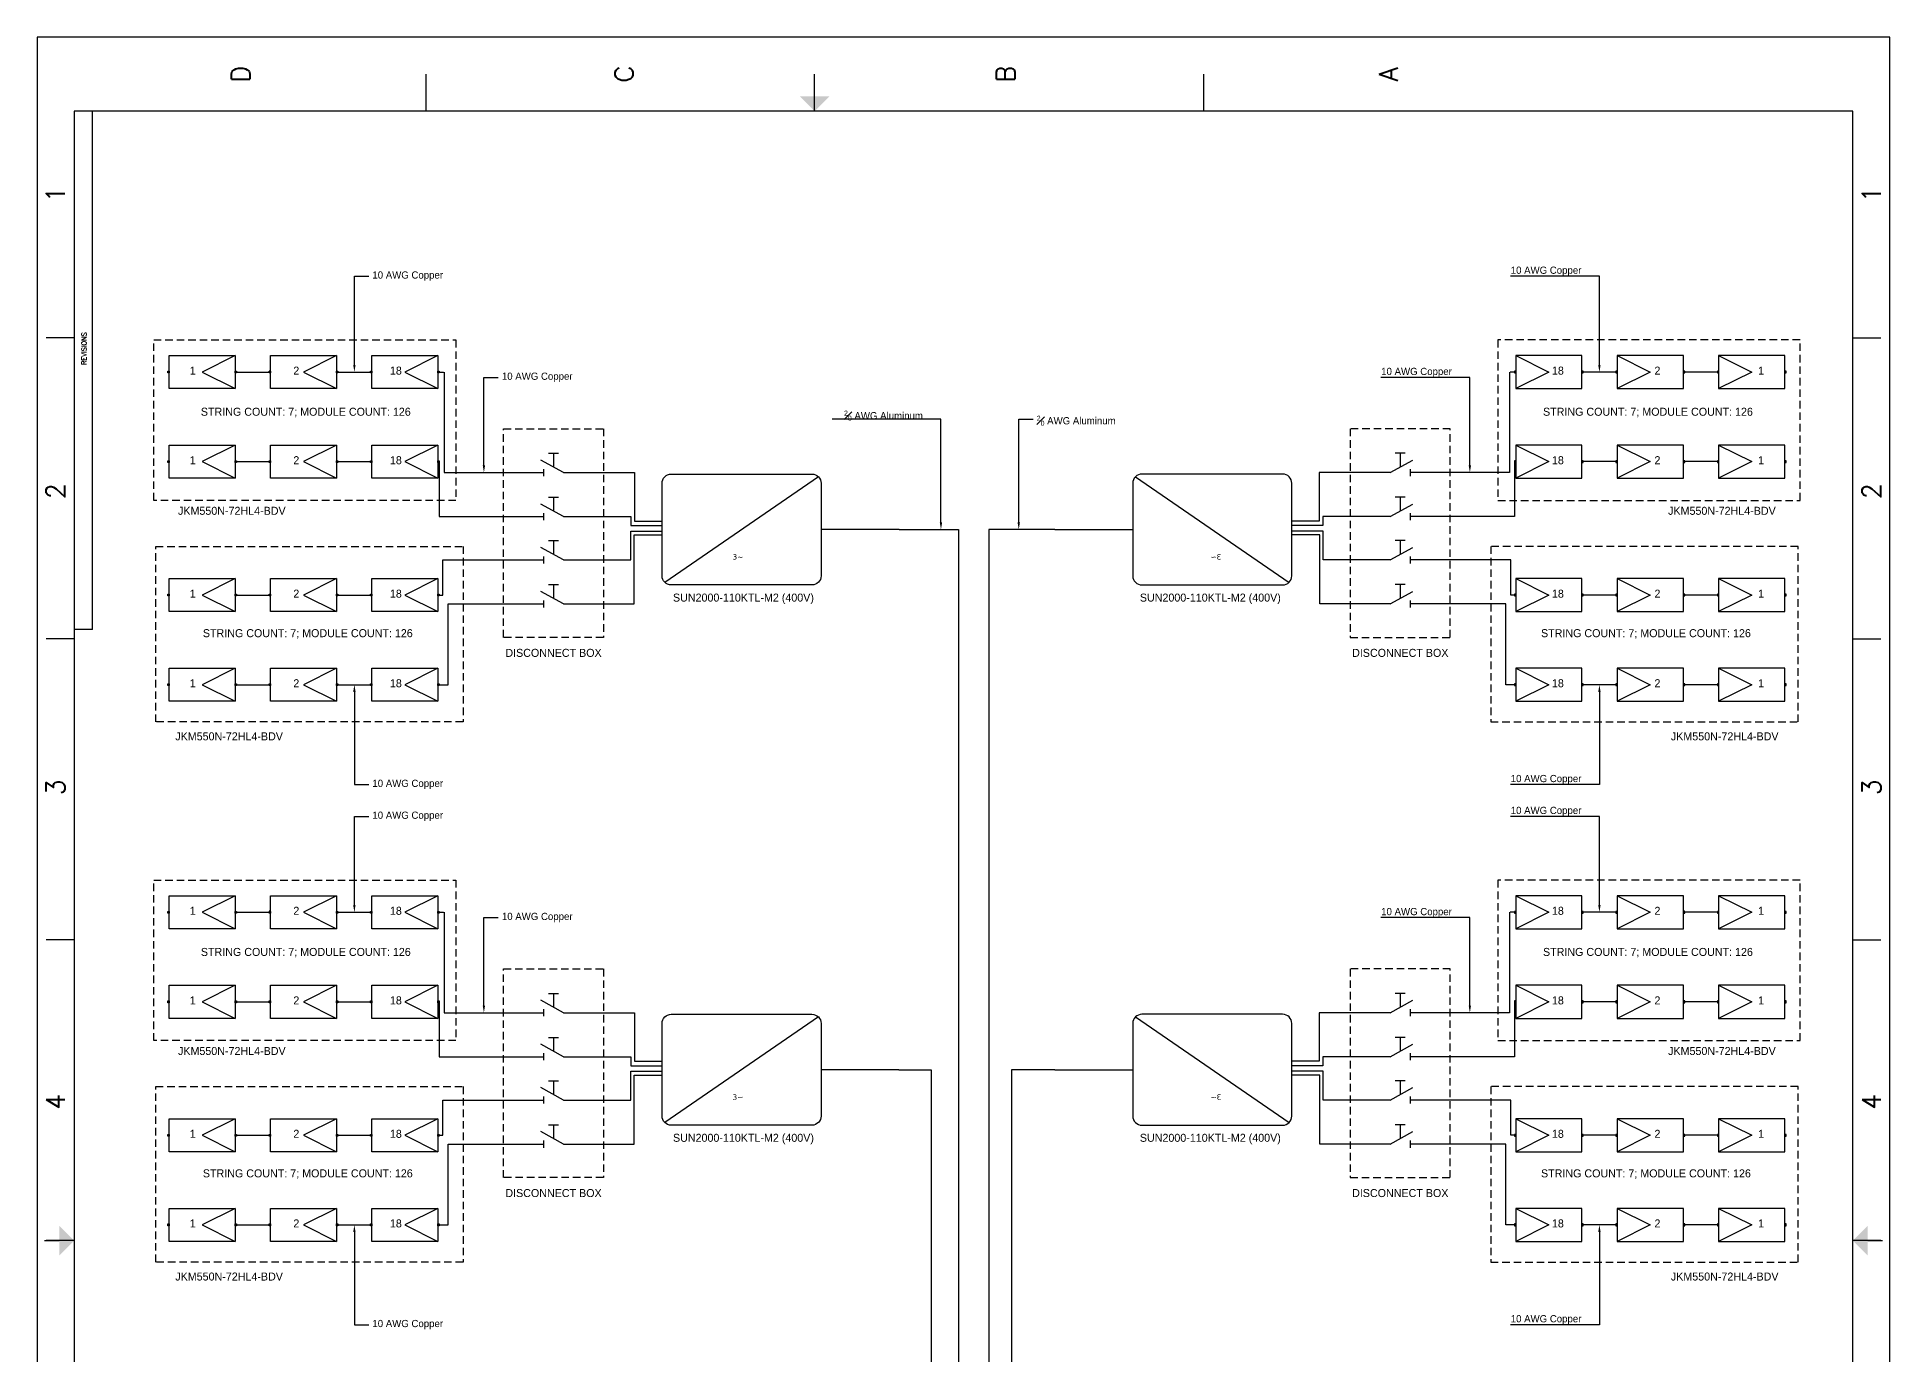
# Model space of a CAD drawing. Header units: inches. Extents: x 16 to 125, y -11 to 49.
# Drawn here: x 15.78 to 62.09, y 16.19 to 49.12 of the extents above; entities that cross this region are included whole.
import ezdxf
from ezdxf import colors
from ezdxf.entities.mleader import LeaderData, LeaderLine
from ezdxf.enums import TextEntityAlignment as Align
from ezdxf.math import Vec2, Vec3

# ---------------------------------------------------------------- set-up
doc = ezdxf.new("R2010")
doc.units = ezdxf.units.IN
doc.header["$LTSCALE"] = 1.5
doc.header["$MEASUREMENT"] = 0
doc.linetypes.add('HIDDEN2', pattern=[0.1875, 0.125, -0.0625])
for name, color, linetype in [('BLK_10AWG', 7, 'Continuous'), ('LOCBOX', 92, 'HIDDEN2'), ('SYMS', 7, 'Continuous'), ('Title Block', 7, 'Continuous'), ('Viewport', 7, 'Continuous'), ('WHT_14AWG', 7, 'Continuous')]:
    doc.layers.add(name, color=color, linetype=linetype)
doc.styles.add('Roman', font='romans')
doc.styles.add('WD_IEC', font='isocp2.shx', dxfattribs={"width": 0.9, "height": 4})

# ---------------------------------------------------------------- blocks, each defined once
blk = doc.blocks.new('ANSI_border_D')
blk.add_line((17.169, 34.319), (17.169, 47.274))
at = {"layer": 'Title Block'}
for p, q in [((62.09, 49.124), (15.781, 49.124)), ((15.781, 49.124), (15.781, -11.024)), ((16.706, 49.124), (16.012, 49.124)), ((62.09, 49.124), (61.165, 49.124)), ((62.09, -11.024), (62.09, 49.124)), ((25.497, 48.199), (25.497, 47.274)), ((35.214, 47.274), (35.214, 48.199)), ((44.93, 48.199), (44.93, 47.274)), ((61.165, 47.274), (16.706, 47.274)), ((16.706, 47.274), (16.706, -9.173)), ((61.165, -9.173), (61.165, 47.274)), ((16.706, 41.606), (16.012, 41.606)), ((61.165, 41.606), (61.859, 41.606)), ((17.169, 34.319), (16.706, 34.319)), ((16.706, 34.087), (16.012, 34.087)), ((61.165, 34.087), (61.859, 34.087)), ((16.706, 26.569), (16.012, 26.569)), ((61.165, 26.569), (61.859, 26.569)), ((16.706, 19.05), (16.012, 19.05)), ((61.859, 19.05), (61.165, 19.05))]:
    blk.add_line(p, q, dxfattribs=at)
at = {"layer": 'Title Block', "const_width": 0.037}
for points in [[(35.214, 48.014), (35.214, 48.014)], [(15.966, 19.05), (16.336, 19.05)], [(61.905, 19.05), (61.535, 19.05)]]:
    blk.add_lwpolyline(points, dxfattribs=at)
at = {"layer": 'Title Block'}
for points in [[(35.584, 47.644), (34.843, 47.644), (35.214, 47.274)], [(16.336, 18.68), (16.336, 19.42), (16.706, 19.05)], [(61.535, 18.68), (61.535, 19.42), (61.165, 19.05)]]:
    blk.add_solid(points, dxfattribs=at)
at = {"layer": 'Title Block', "style": 'Roman'}
for s, p in [('D', (20.87, 48.199)), ('C', (30.452, 48.199)), ('B', (39.99, 48.199)), ('A', (49.557, 48.199)), ('1', (16.244, 45.192)), ('1', (61.628, 45.192)), ('2', (16.244, 37.778)), ('2', (61.628, 37.778)), ('3', (16.244, 30.375)), ('3', (61.628, 30.375)), ('4', (16.244, 22.52)), ('4', (61.628, 22.52))]:
    blk.add_text(s, height=0.463, rotation=90, dxfattribs=at).set_placement(p, align=Align.MIDDLE_CENTER)
blk.add_text('REVISIONS', height=0.1203, rotation=90, dxfattribs=at).set_placement((17.016, 40.934))
blk = doc.blocks.new('PVMODULE')
at = {"color": 5}
for p, q in [((2, 1), (1, 0.5)), ((1, 0.5), (2, 0))]:
    blk.add_line(p, q, dxfattribs=at)
for points in [[(0, 1), (2, 1), (2, 0), (0, 0)], [(-0.04, 0.527), (0, 0.527), (0, 0.473), (-0.04, 0.473)], [(2, 0.527), (2.04, 0.527), (2.04, 0.473), (2, 0.473)]]:
    blk.add_lwpolyline(points, close=True, dxfattribs=at)
blk = doc.blocks.new('*U97')
at = {"layer": 'BLK_10AWG', "xscale": 0.8257813849238005, "yscale": 0.8257813849238005, "zscale": 0.8257813849238005}
blk.add_blockref('PVMODULE', (-0.845, -0.413), dxfattribs=at)
blk = doc.blocks.new('*U98')
at = {"layer": 'BLK_10AWG', "color": 0, "linetype": 'ByBlock', "lineweight": -2, "transparency": 16777216}
for p in [(0, 2.239), (2.534, 2.239), (5.068, 2.239), (0, 0), (2.534, 0), (5.068, 0)]:
    blk.add_blockref('*U97', p, dxfattribs=at)
blk = doc.blocks.new('HDS11Q65')
for p, q in [((-1.25, 4.83), (1.25, 4.83)), ((0, 4.83), (0, 1.39)), ((-7.5, 0), (-2.5, 0)), ((2.5, 0), (-3.13, 3.13)), ((-2.5, 0.88), (-2.5, -0.88)), ((2.5, 0), (7.5, 0))]:
    blk.add_line(p, q)
at = {"style": 'WD_IEC'}
for tag, p in [('INST', (-5, 10.12)), ('LOC', (-5, 7.12)), ('TAG1', (-5, 4.12)), ('RATING1', (-5, -4.16)), ('DESC1', (-5, -10.16)), ('DESC3', (-5, -16.16)), ('DESC2', (-5, -13.16))]:
    blk.add_attdef(tag, text='', height=2.5, dxfattribs=at).set_placement(p, align=Align.RIGHT)
for tag, p, height, flags in [('MFG', (2.81, 9.49), 1.5, 9), ('X2LINK', (0, 5.65), 0.32, 1), ('CAT', (2.81, 6.99), 1.5, 9), ('X4TERM01', (-7.5, 0), 0.32, 1), ('TERM01', (-7.5, 1), 2, 8), ('X8LINK', (0, 0.01), 0.32, 1), ('X1TERM02', (7.5, 0), 0.32, 1), ('ASSYCODE', (2.61, -2.75), 1, 1), ('FAMILY', (2.61, -4.25), 1, 1), ('CATDESC', (2.61, -5.75), 1, 1)]:
    blk.add_attdef(tag, p, '', height=height, dxfattribs=dict(at, flags=flags))
at = {"style": 'WD_IEC', "flags": 8}
blk.add_attdef('TERM02', text='', height=2, dxfattribs=at).set_placement((7.5, 1), align=Align.RIGHT)
at = {"lineweight": 15, "style": 'WD_IEC'}
blk.add_attdef('XREF', text='', height=2.5, dxfattribs=at).set_placement((-5, -7.16), align=Align.RIGHT)
blk = doc.blocks.new('PVINVERTER36KTL')
at = {"color": 5}
blk.add_lwpolyline([(-1.547, 1.218), (1.547, 1.218, -0.414214), (1.747, 1.018), (1.747, -1.018, -0.414214), (1.547, -1.218), (-1.547, -1.218, -0.414214), (-1.747, -1.018), (-1.747, 1.018, -0.414214)], format="xyb", close=True, dxfattribs=at)
at = {"layer": 'BLK_10AWG', "color": 5}
blk.add_line((1.688, 1.16), (-1.688, -1.16), dxfattribs=at)
at = {"layer": 'BLK_10AWG', "color": 5, "insert": (-0.198, -0.541), "char_height": 0.11697, "attachment_point": 1, "style": 'Roman'}
blk.add_mtext_dynamic_manual_height_columns('{\\fVerdana|b0|i0|c0|p34;3~}', width=0.6143, gutter_width=1, heights=[0], dxfattribs=at)
blk = doc.blocks.new('*U99')
at = {"layer": 'BLK_10AWG', "xscale": 0.8257813849238005, "yscale": 0.8257813849238005, "zscale": 0.8257813849238005}
blk.add_blockref('PVMODULE', (-0.845, -0.413), dxfattribs=at)
blk = doc.blocks.new('*U100')
at = {"layer": 'BLK_10AWG', "color": 0, "linetype": 'ByBlock', "lineweight": -2, "transparency": 16777216}
for p in [(0, 2.239), (2.534, 2.239), (5.068, 2.239), (0, 0), (2.534, 0), (5.068, 0)]:
    blk.add_blockref('*U99', p, dxfattribs=at)
blk = doc.blocks.new('*U90')
at = {"layer": 'BLK_10AWG', "xscale": 0.8257813849238005, "yscale": 0.8257813849238005, "zscale": 0.8257813849238005}
blk.add_blockref('PVMODULE', (-0.845, -0.413), dxfattribs=at)
blk = doc.blocks.new('*U92')
at = {"layer": 'BLK_10AWG', "color": 0, "linetype": 'ByBlock', "lineweight": -2, "transparency": 16777216}
for p in [(0, 2.239), (2.534, 2.239), (5.068, 2.239), (0, 0), (2.534, 0), (5.068, 0)]:
    blk.add_blockref('*U90', p, dxfattribs=at)
blk = doc.blocks.new('*U93')
at = {"layer": 'BLK_10AWG', "xscale": 0.8257813849238005, "yscale": 0.8257813849238005, "zscale": 0.8257813849238005}
blk.add_blockref('PVMODULE', (-0.845, -0.413), dxfattribs=at)
blk = doc.blocks.new('*U94')
at = {"layer": 'BLK_10AWG', "color": 0, "linetype": 'ByBlock', "lineweight": -2, "transparency": 16777216}
for p in [(0, 2.239), (2.534, 2.239), (5.068, 2.239), (0, 0), (2.534, 0), (5.068, 0)]:
    blk.add_blockref('*U93', p, dxfattribs=at)

msp = doc.modelspace()

# ---------------------------------------------------------------- linework, layer by layer
at = {"layer": 'BLK_10AWG', "color": 7}
for p, q in [((20.732, 40.753), (21.597, 40.753)), ((21.597, 40.753), (21.597, 40.795)), ((23.265, 40.753), (24.158, 40.753)), ((55.275, 40.753), (54.382, 40.753)), ((56.944, 40.753), (56.944, 40.795)), ((57.809, 40.753), (56.944, 40.753)), ((20.732, 38.515), (21.597, 38.515)), ((21.597, 38.515), (21.597, 38.545)), ((23.265, 38.515), (24.158, 38.515)), ((55.275, 38.515), (54.382, 38.515)), ((56.944, 38.515), (56.944, 38.545)), ((57.809, 38.515), (56.944, 38.515)), ((25.832, 37.142), (27.939, 37.142)), ((52.709, 37.142), (50.602, 37.142)), ((20.732, 35.18), (21.597, 35.18)), ((23.265, 35.18), (24.158, 35.18)), ((26.052, 34.959), (27.939, 34.959)), ((52.489, 34.959), (50.602, 34.959)), ((55.275, 35.18), (54.382, 35.18)), ((57.809, 35.18), (56.944, 35.18)), ((20.732, 32.942), (21.597, 32.942)), ((23.265, 32.942), (24.158, 32.942)), ((55.275, 32.942), (54.382, 32.942)), ((57.809, 32.942), (56.944, 32.942)), ((20.732, 27.256), (21.597, 27.256)), ((21.597, 27.256), (21.597, 27.297)), ((23.265, 27.256), (24.158, 27.256)), ((55.275, 27.256), (54.382, 27.256)), ((56.944, 27.256), (56.944, 27.297)), ((57.809, 27.256), (56.944, 27.256)), ((20.732, 25.017), (21.597, 25.017)), ((21.597, 25.017), (21.597, 25.047)), ((23.265, 25.017), (24.158, 25.017)), ((55.275, 25.017), (54.382, 25.017)), ((56.944, 25.017), (56.944, 25.047)), ((57.809, 25.017), (56.944, 25.017)), ((25.832, 23.644), (27.939, 23.644)), ((52.709, 23.644), (50.602, 23.644)), ((20.732, 21.682), (21.597, 21.682)), ((23.265, 21.682), (24.158, 21.682)), ((26.052, 21.461), (27.939, 21.461)), ((52.489, 21.461), (50.602, 21.461)), ((55.275, 21.682), (54.382, 21.682)), ((57.809, 21.682), (56.944, 21.682)), ((20.732, 19.444), (21.597, 19.444)), ((23.265, 19.444), (24.158, 19.444)), ((55.275, 19.444), (54.382, 19.444)), ((57.809, 19.444), (56.944, 19.444))]:
    msp.add_line(p, q, dxfattribs=at)
at = {"layer": 'BLK_10AWG'}
for p, q in [((25.832, 40.753), (25.942, 40.753)), ((25.959, 40.753), (25.959, 38.543)), ((52.581, 40.753), (52.581, 38.543)), ((52.709, 40.753), (52.599, 40.753)), ((25.832, 38.515), (25.832, 37.142)), ((25.959, 38.543), (25.959, 38.243)), ((52.581, 38.543), (52.581, 38.243)), ((52.709, 38.515), (52.709, 37.142)), ((25.959, 38.243), (27.939, 38.243)), ((29.439, 38.243), (30.324, 38.243)), ((30.324, 38.243), (30.712, 38.243)), ((30.712, 38.243), (30.712, 37.032)), ((48.217, 38.243), (47.828, 38.243)), ((47.828, 38.243), (47.828, 37.032)), ((49.102, 38.243), (48.217, 38.243)), ((52.581, 38.243), (50.602, 38.243)), ((29.439, 37.142), (30.624, 37.142)), ((30.624, 37.142), (30.624, 36.92)), ((49.102, 37.142), (47.917, 37.142)), ((47.917, 37.142), (47.917, 36.92)), ((30.62, 36.06), (30.62, 36.782)), ((30.62, 36.782), (31.402, 36.782)), ((30.624, 36.92), (31.402, 36.92)), ((30.702, 34.959), (30.702, 36.684)), ((30.702, 36.684), (31.402, 36.684)), ((30.712, 37.032), (31.402, 37.032)), ((47.828, 37.032), (47.139, 37.032)), ((47.917, 36.92), (47.139, 36.92)), ((47.921, 36.782), (47.139, 36.782)), ((47.839, 36.684), (47.139, 36.684)), ((47.839, 34.959), (47.839, 36.684)), ((47.921, 36.06), (47.921, 36.782)), ((25.922, 35.865), (25.922, 36.06)), ((25.922, 36.06), (27.939, 36.06)), ((25.922, 35.18), (25.922, 35.865)), ((29.439, 36.06), (30.62, 36.06)), ((49.102, 36.06), (47.921, 36.06)), ((52.619, 36.06), (50.602, 36.06)), ((52.619, 35.865), (52.619, 36.06)), ((52.619, 35.18), (52.619, 35.865)), ((25.832, 35.18), (25.922, 35.18)), ((26.052, 34.795), (26.052, 34.959)), ((26.052, 32.942), (26.052, 34.795)), ((29.439, 34.959), (30.702, 34.959)), ((49.102, 34.959), (47.839, 34.959)), ((52.489, 34.795), (52.489, 34.959)), ((52.489, 32.942), (52.489, 34.795)), ((52.709, 35.18), (52.619, 35.18)), ((25.832, 32.942), (26.052, 32.942)), ((52.709, 32.942), (52.489, 32.942)), ((25.832, 27.256), (25.942, 27.256)), ((25.959, 27.256), (25.959, 25.045)), ((52.581, 27.256), (52.581, 25.045)), ((52.709, 27.256), (52.599, 27.256)), ((25.832, 25.017), (25.832, 23.644)), ((25.959, 25.045), (25.959, 24.745)), ((52.581, 25.045), (52.581, 24.745)), ((52.709, 25.017), (52.709, 23.644)), ((25.959, 24.745), (27.939, 24.745)), ((29.439, 24.745), (30.324, 24.745)), ((30.324, 24.745), (30.712, 24.745)), ((30.712, 24.745), (30.712, 23.534)), ((48.217, 24.745), (47.828, 24.745)), ((47.828, 24.745), (47.828, 23.534)), ((49.102, 24.745), (48.217, 24.745)), ((52.581, 24.745), (50.602, 24.745)), ((29.439, 23.644), (30.624, 23.644)), ((30.624, 23.644), (30.624, 23.422)), ((49.102, 23.644), (47.917, 23.644)), ((47.917, 23.644), (47.917, 23.422)), ((30.62, 22.562), (30.62, 23.285)), ((30.62, 23.285), (31.402, 23.285)), ((30.624, 23.422), (31.402, 23.422)), ((30.702, 21.461), (30.702, 23.187)), ((30.702, 23.187), (31.402, 23.187)), ((30.712, 23.534), (31.402, 23.534)), ((47.828, 23.534), (47.139, 23.534)), ((47.917, 23.422), (47.139, 23.422)), ((47.921, 23.285), (47.139, 23.285)), ((47.839, 23.187), (47.139, 23.187)), ((47.839, 21.461), (47.839, 23.187)), ((47.921, 22.562), (47.921, 23.285)), ((25.922, 22.368), (25.922, 22.562)), ((25.922, 22.562), (27.939, 22.562)), ((25.922, 21.682), (25.922, 22.368)), ((29.439, 22.562), (30.62, 22.562)), ((49.102, 22.562), (47.921, 22.562)), ((52.619, 22.562), (50.602, 22.562)), ((52.619, 22.368), (52.619, 22.562)), ((52.619, 21.682), (52.619, 22.368)), ((25.832, 21.682), (25.922, 21.682)), ((26.052, 21.297), (26.052, 21.461)), ((29.439, 21.461), (30.702, 21.461)), ((49.102, 21.461), (47.839, 21.461)), ((52.489, 21.297), (52.489, 21.461)), ((52.709, 21.682), (52.619, 21.682)), ((26.052, 19.444), (26.052, 21.297)), ((52.489, 19.444), (52.489, 21.297)), ((25.832, 19.444), (26.052, 19.444)), ((52.709, 19.444), (52.489, 19.444))]:
    msp.add_line(p, q, dxfattribs=at)
at = {"layer": 'LOCBOX', "color": 7}
for points in [[(18.697, 41.559), (26.249, 41.559), (26.249, 37.545), (18.697, 37.545)], [(59.844, 41.559), (52.292, 41.559), (52.292, 37.545), (59.844, 37.545)], [(27.441, 39.338), (29.938, 39.338), (29.938, 34.124), (27.441, 34.124)], [(51.1, 39.338), (48.603, 39.338), (48.603, 34.124), (51.1, 34.124)], [(18.747, 36.396), (26.427, 36.396), (26.427, 32.013), (18.747, 32.013)], [(59.794, 36.396), (52.113, 36.396), (52.113, 32.013), (59.794, 32.013)], [(18.697, 28.061), (26.249, 28.061), (26.249, 24.048), (18.697, 24.048)], [(59.844, 28.061), (52.292, 28.061), (52.292, 24.048), (59.844, 24.048)], [(27.441, 25.841), (29.938, 25.841), (29.938, 20.626), (27.441, 20.626)], [(51.1, 25.841), (48.603, 25.841), (48.603, 20.626), (51.1, 20.626)], [(18.747, 22.898), (26.427, 22.898), (26.427, 18.515), (18.747, 18.515)], [(59.794, 22.898), (52.113, 22.898), (52.113, 18.515), (59.794, 18.515)]]:
    msp.add_lwpolyline(points, close=True, dxfattribs=at)
at = {"layer": 'WHT_14AWG'}
for p, q in [((37.324, 36.818), (35.375, 36.818)), ((37.324, 36.818), (38.81, 36.818)), ((38.81, 36.818), (38.81, 1.337)), ((39.568, 36.818), (39.564, 1.337)), ((41.217, 36.818), (39.568, 36.818)), ((41.217, 36.818), (43.166, 36.818)), ((37.321, 23.32), (35.372, 23.32)), ((37.321, 23.32), (38.131, 23.32)), ((38.131, 23.32), (38.131, 1.338)), ((40.136, 23.32), (40.134, 1.337)), ((41.22, 23.32), (40.136, 23.32)), ((41.22, 23.32), (43.169, 23.32))]:
    msp.add_line(p, q, dxfattribs=at)

# ---------------------------------------------------------------- block references
at = {"layer": 'BLK_10AWG', "yscale": 0.8257813849238005, "zscale": 0.8257813849238005}
for p, xscale in [((19.08, 40.341), 0.8257813849238005), ((21.614, 40.341), 0.8257813849238005), ((24.148, 40.341), 0.8257813849238005), ((54.393, 40.341), -0.8257813849238005), ((56.927, 40.341), -0.8257813849238005), ((59.461, 40.341), -0.8257813849238005), ((19.08, 38.102), 0.8257813849238005), ((21.614, 38.102), 0.8257813849238005), ((24.148, 38.102), 0.8257813849238005), ((54.393, 38.102), -0.8257813849238005), ((56.927, 38.102), -0.8257813849238005), ((59.461, 38.102), -0.8257813849238005), ((19.08, 26.843), 0.8257813849238005), ((21.614, 26.843), 0.8257813849238005), ((24.148, 26.843), 0.8257813849238005), ((54.393, 26.843), -0.8257813849238005), ((56.927, 26.843), -0.8257813849238005), ((59.461, 26.843), -0.8257813849238005), ((19.08, 24.604), 0.8257813849238005), ((21.614, 24.604), 0.8257813849238005), ((24.148, 24.604), 0.8257813849238005), ((54.393, 24.604), -0.8257813849238005), ((56.927, 24.604), -0.8257813849238005), ((59.461, 24.604), -0.8257813849238005)]:
    msp.add_blockref('PVMODULE', p, dxfattribs=dict(at, xscale=xscale))
at = {"layer": 'BLK_10AWG', "color": 7, "yscale": 1.137238908983889, "zscale": 1.137238908983889}
for p, xscale in [((33.388, 36.818), 1.137238908983889), ((45.153, 36.818), -1.137238908983889), ((33.388, 23.32), 1.137238908983889), ((45.153, 23.32), -1.137238908983889)]:
    msp.add_blockref('PVINVERTER36KTL', p, dxfattribs=dict(at, xscale=xscale))
at = {"layer": 'BLK_10AWG', "color": 7}
for name, p in [('*U98', (19.925, 32.942)), ('*U100', (19.925, 19.444))]:
    msp.add_blockref(name, p, dxfattribs=at)
at = {"layer": 'BLK_10AWG', "color": 7, "xscale": -1}
for name, p in [('*U92', (58.616, 32.942)), ('*U94', (58.616, 19.444))]:
    msp.add_blockref(name, p, dxfattribs=at)
at = {"layer": 'SYMS', "color": 7, "yscale": 0.1, "zscale": 0.1}
for p, xscale in [((28.689, 38.243), 0.1), ((49.852, 38.243), -0.1), ((28.689, 37.142), 0.1), ((49.852, 37.142), -0.1), ((28.689, 36.06), 0.1), ((49.852, 36.06), -0.1), ((28.689, 34.959), 0.1), ((49.852, 34.959), -0.1), ((28.689, 24.745), 0.1), ((49.852, 24.745), -0.1), ((28.689, 23.644), 0.1), ((49.852, 23.644), -0.1), ((28.689, 22.562), 0.1), ((49.852, 22.562), -0.1), ((28.689, 21.461), 0.1), ((49.852, 21.461), -0.1)]:
    msp.add_blockref('HDS11Q65', p, dxfattribs=dict(at, xscale=xscale))
at = {"layer": 'Viewport'}
msp.add_blockref('ANSI_border_D', (0, 0), dxfattribs=at)

# ---------------------------------------------------------------- texts
at = {"layer": 'BLK_10AWG', "color": 1, "char_height": 0.2}
for s, insert, attachment_point in [('1', (19.597, 40.89), 1), ('2', (22.186, 40.89), 1), ('18', (24.6, 40.89), 1), ('18', (53.94, 40.89), 3), ('2', (56.354, 40.89), 3), ('1', (58.944, 40.89), 3), ('1', (19.597, 38.651), 1), ('2', (22.186, 38.651), 1), ('18', (24.6, 38.651), 1), ('18', (53.94, 38.651), 3), ('2', (56.354, 38.651), 3), ('1', (58.944, 38.651), 3), ('1', (19.597, 35.316), 1), ('2', (22.186, 35.316), 1), ('18', (24.6, 35.316), 1), ('18', (53.94, 35.316), 3), ('2', (56.354, 35.316), 3), ('1', (58.944, 35.316), 3), ('1', (19.597, 33.078), 1), ('2', (22.186, 33.078), 1), ('18', (24.6, 33.078), 1), ('18', (53.94, 33.078), 3), ('2', (56.354, 33.078), 3), ('1', (58.944, 33.078), 3), ('1', (19.597, 27.392), 1), ('2', (22.186, 27.392), 1), ('18', (24.6, 27.392), 1), ('18', (53.94, 27.392), 3), ('2', (56.354, 27.392), 3), ('1', (58.944, 27.392), 3), ('1', (19.597, 25.153), 1), ('2', (22.186, 25.153), 1), ('18', (24.6, 25.153), 1), ('18', (53.94, 25.153), 3), ('2', (56.354, 25.153), 3), ('1', (58.944, 25.153), 3), ('1', (19.597, 21.819), 1), ('2', (22.186, 21.819), 1), ('18', (24.6, 21.819), 1), ('18', (53.94, 21.819), 3), ('2', (56.354, 21.819), 3), ('1', (58.944, 21.819), 3), ('1', (19.597, 19.58), 1), ('2', (22.186, 19.58), 1), ('18', (24.6, 19.58), 1), ('18', (53.94, 19.58), 3), ('2', (56.354, 19.58), 3), ('1', (58.944, 19.58), 3)]:
    msp.add_mtext_dynamic_manual_height_columns(s, width=0.48674, gutter_width=1, heights=[0], dxfattribs=dict(at, insert=insert, attachment_point=attachment_point))
at = {"layer": 'LOCBOX', "color": 1}
for s, p in [('STRING COUNT: 7; MODULE COUNT: 126', (22.498, 39.602)), ('STRING COUNT: 7; MODULE COUNT: 126', (56.042, 39.602)), ('JKM550N-72HL4-BDV', (20.649, 37.127)), ('JKM550N-72HL4-BDV', (57.891, 37.127)), ('SUN2000-110KTL-M2 (400V)', (33.436, 34.958)), ('SUN2000-110KTL-M2 (400V)', (45.105, 34.958)), ('STRING COUNT: 7; MODULE COUNT: 126', (22.548, 34.069)), ('STRING COUNT: 7; MODULE COUNT: 126', (55.992, 34.069)), ('DISCONNECT BOX', (28.689, 33.577)), ('DISCONNECT BOX', (49.852, 33.577)), ('JKM550N-72HL4-BDV', (20.581, 31.491)), ('JKM550N-72HL4-BDV', (57.96, 31.491)), ('STRING COUNT: 7; MODULE COUNT: 126', (22.498, 26.104)), ('STRING COUNT: 7; MODULE COUNT: 126', (56.042, 26.104)), ('JKM550N-72HL4-BDV', (20.649, 23.629)), ('JKM550N-72HL4-BDV', (57.891, 23.629)), ('SUN2000-110KTL-M2 (400V)', (33.436, 21.46)), ('SUN2000-110KTL-M2 (400V)', (45.105, 21.46)), ('STRING COUNT: 7; MODULE COUNT: 126', (22.548, 20.571)), ('STRING COUNT: 7; MODULE COUNT: 126', (55.992, 20.571)), ('DISCONNECT BOX', (28.689, 20.079)), ('DISCONNECT BOX', (49.852, 20.079)), ('JKM550N-72HL4-BDV', (20.581, 17.993)), ('JKM550N-72HL4-BDV', (57.96, 17.993))]:
    msp.add_text(s, height=0.2, dxfattribs=at).set_placement(p, align=Align.BOTTOM_CENTER)

# ---------------------------------------------------------------- leaders
at = {"color": 1}
ml = msp.add_multileader_mtext('Standard', dxfattribs=at)
ml.set_content('10 AWG Copper', color=1)
ml.set_leader_properties()
ml.build(insert=Vec2(0, 0))
ml.multileader.update_dxf_attribs({"text_right_attachment_type": 6, "dogleg_length": 0.36, "arrow_head_size": 0.18})
ctx = ml.context
ctx.base_point, ctx.char_height, ctx.arrow_head_size, ctx.landing_gap_size, ctx.plane_origin = Vec3(24.072, 43.149), 0.18, 0.18, 0.09, Vec3(23.712, 40.753)
ctx.right_attachment = 6
notes = []
notes.append((ctx, [(0, (1, 1, 0), (23.712, 43.149), (1, 0), 0.36, [(0, [(23.712, 40.753)], 0, [])])]))
ctx.mtext.insert, ctx.mtext.flow_direction = Vec3(24.162, 43.269), 5
ml = msp.add_multileader_mtext('Standard', dxfattribs=at)
ml.set_content('10 AWG Copper', color=1)
ml.set_leader_properties()
ml.build(insert=Vec2(0, 0))
ml.multileader.update_dxf_attribs({"text_right_attachment_type": 6, "dogleg_length": 0.36, "arrow_head_size": 0.18})
ctx = ml.context
ctx.base_point, ctx.char_height, ctx.arrow_head_size, ctx.landing_gap_size, ctx.plane_origin = Vec3(52.039, 43.269), 0.18, 0.18, 0.09, Vec3(54.829, 40.753)
ctx.right_attachment, ctx.text_align_type = 6, 2
notes.append((ctx, [(0, (1, 1, 0), (54.829, 43.149), (-1, 0), 0.36, [(0, [(54.829, 40.753)], 0, [])])]))
ctx.mtext.insert, ctx.mtext.alignment, ctx.mtext.flow_direction = Vec3(54.379, 43.389), 3, 5
ml = msp.add_multileader_mtext('Standard', dxfattribs=at)
ml.set_content('10 AWG Copper', color=1)
ml.set_leader_properties()
ml.build(insert=Vec2(0, 0))
ml.multileader.update_dxf_attribs({"text_right_attachment_type": 6, "dogleg_length": 0.36, "arrow_head_size": 0.18})
ctx = ml.context
ctx.base_point, ctx.char_height, ctx.arrow_head_size, ctx.landing_gap_size, ctx.plane_origin = Vec3(48.801, 40.74), 0.18, 0.18, 0.09, Vec3(51.591, 38.243)
ctx.right_attachment, ctx.text_align_type = 6, 2
notes.append((ctx, [(0, (1, 1, 0), (51.591, 40.62), (-1, 0), 0.36, [(0, [(51.591, 38.243)], 0, [])])]))
ctx.mtext.insert, ctx.mtext.alignment, ctx.mtext.flow_direction = Vec3(51.141, 40.86), 3, 5
ml = msp.add_multileader_mtext('Standard', dxfattribs=at)
ml.set_content('10 AWG Copper', color=1)
ml.set_leader_properties()
ml.build(insert=Vec2(0, 0))
ml.multileader.update_dxf_attribs({"text_right_attachment_type": 6, "dogleg_length": 0.36, "arrow_head_size": 0.18})
ctx = ml.context
ctx.base_point, ctx.char_height, ctx.arrow_head_size, ctx.landing_gap_size, ctx.plane_origin = Vec3(27.309, 40.62), 0.18, 0.18, 0.09, Vec3(26.949, 38.243)
ctx.right_attachment = 6
notes.append((ctx, [(0, (1, 1, 0), (26.949, 40.62), (1, 0), 0.36, [(0, [(26.949, 38.243)], 0, [])])]))
ctx.mtext.insert, ctx.mtext.flow_direction = Vec3(27.399, 40.74), 5
ml = msp.add_multileader_mtext('Standard', dxfattribs=at)
ml.set_content('\\A1;{\\H0.7x;\\S2#0;} AWG Aluminum', color=1)
ml.set_leader_properties()
ml.build(insert=Vec2(0, 0))
ml.multileader.update_dxf_attribs({"text_right_attachment_type": 6, "dogleg_length": 0.36, "arrow_head_size": 0.18})
ctx = ml.context
ctx.base_point, ctx.char_height, ctx.arrow_head_size, ctx.landing_gap_size, ctx.plane_origin = Vec3(35.471, 39.699), 0.18, 0.18, 0.09, Vec3(38.372, 36.818)
ctx.right_attachment, ctx.text_align_type = 6, 2
notes.append((ctx, [(0, (1, 1, 0), (38.372, 39.573), (-1, 0), 0.36, [(0, [(38.372, 36.818)], 0, [])])]))
ctx.mtext.insert, ctx.mtext.alignment, ctx.mtext.flow_direction = Vec3(37.922, 39.789), 3, 5
ml = msp.add_multileader_mtext('Standard', dxfattribs=at)
ml.set_content('\\A1;{\\H0.7x;\\S2#0;} AWG Aluminum', color=1)
ml.set_leader_properties()
ml.build(insert=Vec2(0, 0))
ml.multileader.update_dxf_attribs({"text_right_attachment_type": 6, "dogleg_length": 0.36, "arrow_head_size": 0.18})
ctx = ml.context
ctx.base_point, ctx.char_height, ctx.arrow_head_size, ctx.landing_gap_size, ctx.plane_origin = Vec3(40.676, 39.573), 0.18, 0.18, 0.09, Vec3(40.316, 36.818)
ctx.right_attachment = 6
notes.append((ctx, [(0, (1, 1, 0), (40.316, 39.573), (1, 0), 0.36, [(0, [(40.316, 36.818)], 0, [])])]))
ctx.mtext.insert, ctx.mtext.flow_direction = Vec3(40.766, 39.663), 5
ml = msp.add_multileader_mtext('Standard', dxfattribs=at)
ml.set_content('10 AWG Copper', color=1)
ml.set_leader_properties()
ml.build(insert=Vec2(0, 0))
ml.multileader.update_dxf_attribs({"text_right_attachment_type": 6, "dogleg_length": 0.36, "arrow_head_size": 0.18})
ctx = ml.context
ctx.base_point, ctx.char_height, ctx.arrow_head_size, ctx.landing_gap_size, ctx.plane_origin = Vec3(24.072, 30.447), 0.18, 0.18, 0.09, Vec3(23.712, 32.942)
ctx.right_attachment = 6
notes.append((ctx, [(0, (1, 1, 0), (23.712, 30.447), (1, 0), 0.36, [(0, [(23.712, 32.942)], 0, [])])]))
ctx.mtext.insert, ctx.mtext.flow_direction = Vec3(24.162, 30.567), 5
ml = msp.add_multileader_mtext('Standard', dxfattribs=at)
ml.set_content('10 AWG Copper', color=1)
ml.set_leader_properties()
ml.build(insert=Vec2(0, 0))
ml.multileader.update_dxf_attribs({"text_right_attachment_type": 6, "dogleg_length": 0.36, "arrow_head_size": 0.18})
ctx = ml.context
ctx.base_point, ctx.char_height, ctx.arrow_head_size, ctx.landing_gap_size, ctx.plane_origin = Vec3(52.039, 30.567), 0.18, 0.18, 0.09, Vec3(54.829, 32.942)
ctx.right_attachment, ctx.text_align_type = 6, 2
notes.append((ctx, [(0, (1, 1, 0), (54.829, 30.447), (-1, 0), 0.36, [(0, [(54.829, 32.942)], 0, [])])]))
ctx.mtext.insert, ctx.mtext.alignment, ctx.mtext.flow_direction = Vec3(54.379, 30.687), 3, 5
ml = msp.add_multileader_mtext('Standard', dxfattribs=at)
ml.set_content('10 AWG Copper', color=1)
ml.set_leader_properties()
ml.build(insert=Vec2(0, 0))
ml.multileader.update_dxf_attribs({"text_right_attachment_type": 6, "dogleg_length": 0.36, "arrow_head_size": 0.18})
ctx = ml.context
ctx.base_point, ctx.char_height, ctx.arrow_head_size, ctx.landing_gap_size, ctx.plane_origin = Vec3(24.072, 29.651), 0.18, 0.18, 0.09, Vec3(23.712, 27.256)
ctx.right_attachment = 6
notes.append((ctx, [(0, (1, 1, 0), (23.712, 29.651), (1, 0), 0.36, [(0, [(23.712, 27.256)], 0, [])])]))
ctx.mtext.insert, ctx.mtext.flow_direction = Vec3(24.162, 29.771), 5
ml = msp.add_multileader_mtext('Standard', dxfattribs=at)
ml.set_content('10 AWG Copper', color=1)
ml.set_leader_properties()
ml.build(insert=Vec2(0, 0))
ml.multileader.update_dxf_attribs({"text_right_attachment_type": 6, "dogleg_length": 0.36, "arrow_head_size": 0.18})
ctx = ml.context
ctx.base_point, ctx.char_height, ctx.arrow_head_size, ctx.landing_gap_size, ctx.plane_origin = Vec3(52.039, 29.771), 0.18, 0.18, 0.09, Vec3(54.829, 27.256)
ctx.right_attachment, ctx.text_align_type = 6, 2
notes.append((ctx, [(0, (1, 1, 0), (54.829, 29.651), (-1, 0), 0.36, [(0, [(54.829, 27.256)], 0, [])])]))
ctx.mtext.insert, ctx.mtext.alignment, ctx.mtext.flow_direction = Vec3(54.379, 29.891), 3, 5
ml = msp.add_multileader_mtext('Standard', dxfattribs=at)
ml.set_content('10 AWG Copper', color=1)
ml.set_leader_properties()
ml.build(insert=Vec2(0, 0))
ml.multileader.update_dxf_attribs({"text_right_attachment_type": 6, "dogleg_length": 0.36, "arrow_head_size": 0.18})
ctx = ml.context
ctx.base_point, ctx.char_height, ctx.arrow_head_size, ctx.landing_gap_size, ctx.plane_origin = Vec3(48.801, 27.242), 0.18, 0.18, 0.09, Vec3(51.591, 24.745)
ctx.right_attachment, ctx.text_align_type = 6, 2
notes.append((ctx, [(0, (1, 1, 0), (51.591, 27.122), (-1, 0), 0.36, [(0, [(51.591, 24.745)], 0, [])])]))
ctx.mtext.insert, ctx.mtext.alignment, ctx.mtext.flow_direction = Vec3(51.141, 27.362), 3, 5
ml = msp.add_multileader_mtext('Standard', dxfattribs=at)
ml.set_content('10 AWG Copper', color=1)
ml.set_leader_properties()
ml.build(insert=Vec2(0, 0))
ml.multileader.update_dxf_attribs({"text_right_attachment_type": 6, "dogleg_length": 0.36, "arrow_head_size": 0.18})
ctx = ml.context
ctx.base_point, ctx.char_height, ctx.arrow_head_size, ctx.landing_gap_size, ctx.plane_origin = Vec3(27.309, 27.122), 0.18, 0.18, 0.09, Vec3(26.949, 24.745)
ctx.right_attachment = 6
notes.append((ctx, [(0, (1, 1, 0), (26.949, 27.122), (1, 0), 0.36, [(0, [(26.949, 24.745)], 0, [])])]))
ctx.mtext.insert, ctx.mtext.flow_direction = Vec3(27.399, 27.242), 5
ml = msp.add_multileader_mtext('Standard', dxfattribs=at)
ml.set_content('10 AWG Copper', color=1)
ml.set_leader_properties()
ml.build(insert=Vec2(0, 0))
ml.multileader.update_dxf_attribs({"text_right_attachment_type": 6, "dogleg_length": 0.36, "arrow_head_size": 0.18})
ctx = ml.context
ctx.base_point, ctx.char_height, ctx.arrow_head_size, ctx.landing_gap_size, ctx.plane_origin = Vec3(24.072, 16.949), 0.18, 0.18, 0.09, Vec3(23.712, 19.444)
ctx.right_attachment = 6
notes.append((ctx, [(0, (1, 1, 0), (23.712, 16.949), (1, 0), 0.36, [(0, [(23.712, 19.444)], 0, [])])]))
ctx.mtext.insert, ctx.mtext.flow_direction = Vec3(24.162, 17.069), 5
ml = msp.add_multileader_mtext('Standard', dxfattribs=at)
ml.set_content('10 AWG Copper', color=1)
ml.set_leader_properties()
ml.build(insert=Vec2(0, 0))
ml.multileader.update_dxf_attribs({"text_right_attachment_type": 6, "dogleg_length": 0.36, "arrow_head_size": 0.18})
ctx = ml.context
ctx.base_point, ctx.char_height, ctx.arrow_head_size, ctx.landing_gap_size, ctx.plane_origin = Vec3(52.039, 17.069), 0.18, 0.18, 0.09, Vec3(54.829, 19.444)
ctx.right_attachment, ctx.text_align_type = 6, 2
notes.append((ctx, [(0, (1, 1, 0), (54.829, 16.949), (-1, 0), 0.36, [(0, [(54.829, 19.444)], 0, [])])]))
ctx.mtext.insert, ctx.mtext.alignment, ctx.mtext.flow_direction = Vec3(54.379, 17.189), 3, 5
for ctx, leaders in notes:
    for number, flags, end, landing, length, lines in leaders:
        leader = LeaderData()
        leader.index, (leader.has_last_leader_line, leader.has_dogleg_vector, leader.attachment_direction) = number, flags
        leader.last_leader_point, leader.dogleg_vector, leader.dogleg_length = Vec3(end), Vec3(landing), length
        for number, points, colour, breaks in lines:
            line = LeaderLine()
            line.index, line.vertices, line.color, line.breaks = number, Vec3.list(points), colors.encode_raw_color(colour), breaks
            leader.lines.append(line)
        ctx.leaders.append(leader)

doc.saveas('drawing.dxf')
